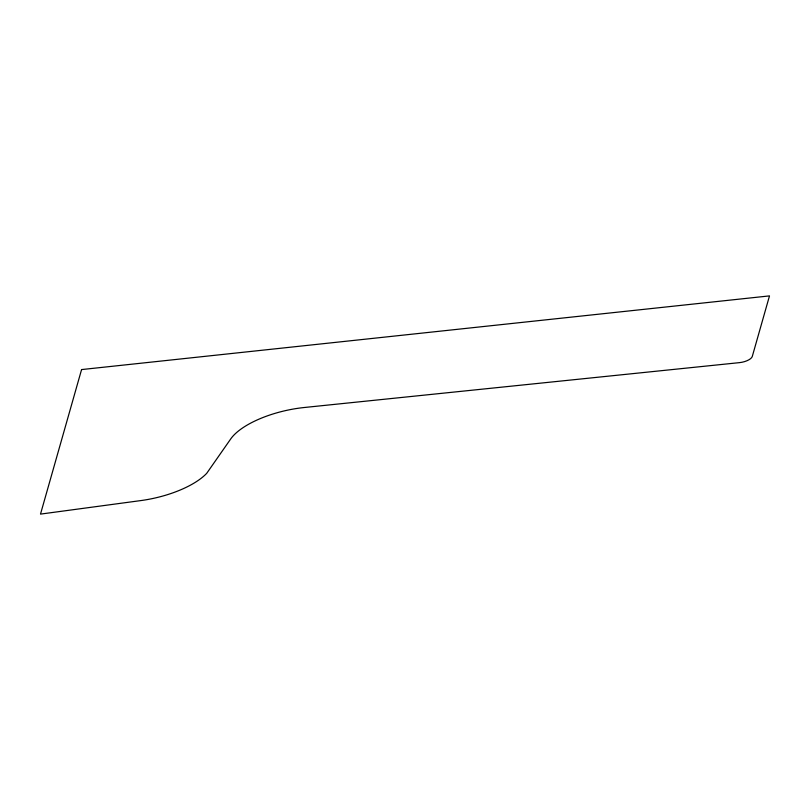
<?xml version="1.0" encoding="UTF-8"?>
<svg xmlns="http://www.w3.org/2000/svg" width="810" height="810" viewBox="0 0 810 810"><rect width="100%" height="100%" fill="white"/><g stroke="black" fill="none" stroke-linecap="round" stroke-linejoin="round"><path stroke-width="1.21" d="M81.577 369.573L40.5 514.107L140.788 500.59A65.59 26.153 -12.6 0 0 206.722 473.313L230.577 439.152A65.59 26.153 -12.6 0 1 304.327 407.501L739.55 362.627A10.935 4.364 -12.6 0 0 752.288 356.44L769.5 295.893L81.577 369.573"/></g></svg>
